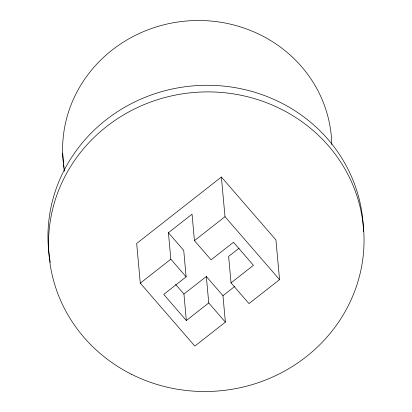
<?xml version="1.0" encoding="UTF-8"?>
<svg xmlns="http://www.w3.org/2000/svg" width="412" height="412" viewBox="0 0 412 412"><rect width="100%" height="100%" fill="white"/><g stroke="black" fill="none" stroke-linecap="round" stroke-linejoin="round"><path stroke-width="0.62" d="M239.084 248.22L228.629 256.418L231.039 282.879L248.997 303.603L279.542 279.63L275.932 239.939L221.383 177L136.671 243.471L140.281 283.157L194.83 346.095L225.374 322.132L222.969 295.677L206.335 276.488L183.937 294.06L186.342 320.515L208.745 302.944L206.335 276.488M186.342 320.515L163.729 294.42L186.126 276.849L170.831 259.194L168.42 232.734L192.043 214.204L194.454 240.66L211.083 259.848L233.48 242.277L253.437 265.302L231.039 282.879M140.281 283.157L170.831 259.194M194.454 240.66L224.998 216.686L221.383 177M222.969 295.677L234.526 286.608M224.998 216.686L279.542 279.63M168.42 232.734L183.721 250.388L186.126 276.849M208.745 302.944L225.374 322.132M175.558 284.393L183.937 294.06M62.66 153.424L64.282 171.258M63.35 163.049A134.667 127.782 -5.2 0 1 188.727 20.837A134.667 127.782 -5.2 0 1 331.794 144.54M64.339 170.053A134.667 127.782 -5.2 0 1 64.133 168.786M63.932 167.514A134.667 127.782 -5.2 0 1 63.499 164.326M49.996 260.533A157.811 149.747 -5.2 0 1 191.946 85.979A157.811 149.747 -5.2 0 1 363.436 231.657M50.326 262.398A157.811 149.747 -5.2 0 1 50.104 261.156M131.598 374.323A157.811 149.747 -5.2 0 0 363.976 235.746A157.811 149.747 -5.2 0 0 123.327 115.046A157.811 149.747 -5.2 0 0 131.598 374.323"/></g></svg>
